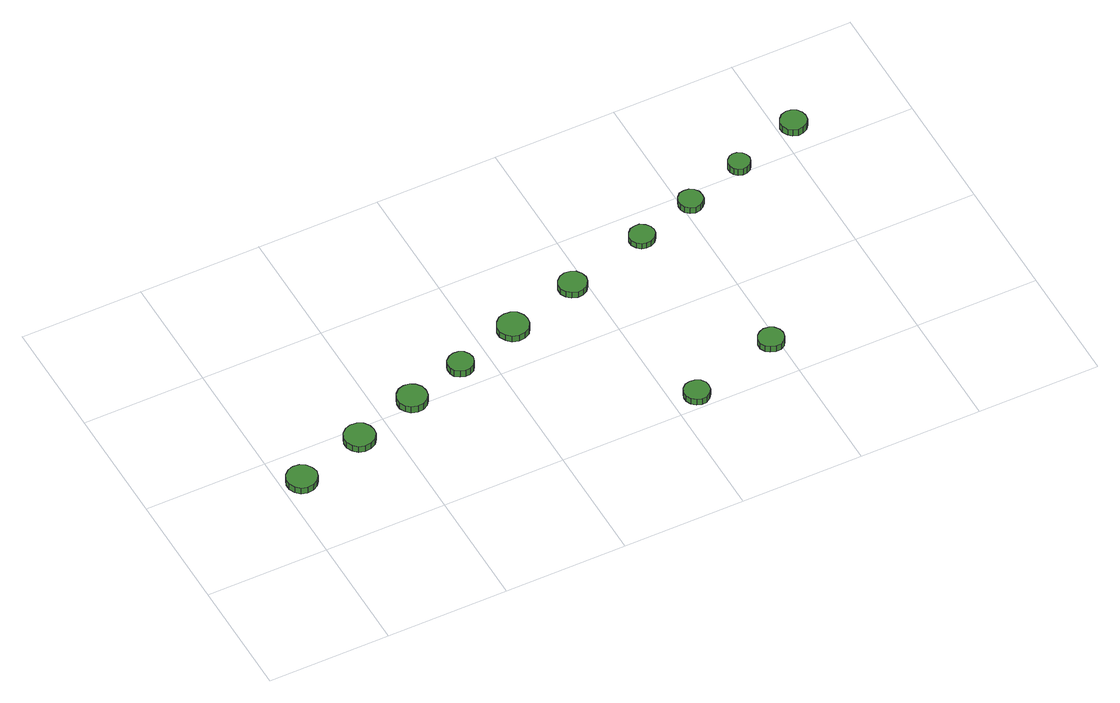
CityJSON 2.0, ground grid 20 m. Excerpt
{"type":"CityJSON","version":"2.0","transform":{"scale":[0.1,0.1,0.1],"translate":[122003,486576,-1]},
"CityObjects":{
"tree1":{"type":"SolitaryVegetationObject","attributes":{"function":"something"},"geometry":[{"type":"MultiSurface","lod":"1","boundaries":[[[0,1,2,3,4,5,6,7,8,9,10,11,12,13,14]],[[15,16,17,18,19,20,21,22,23,24,25,26,27,28,29]],[[0,29,28,1]],[[1,28,27,2]],[[2,27,26,3]],[[3,26,25,4]],[[4,25,24,5]],[[5,24,23,6]],[[6,23,22,7]],[[7,22,21,8]],[[8,21,20,9]],[[9,20,19,10]],[[10,19,18,11]],[[11,18,17,12]],[[12,17,16,13]],[[13,16,15,14]],[[14,15,29,0]]]}]},
"tree2":{"type":"SolitaryVegetationObject","attributes":{"function":"something"},"geometry":[{"type":"MultiSurface","lod":"1","boundaries":[[[30,31,32,33,34,35,36,37,38,39,40,41,42,43,44]],[[45,46,47,48,49,50,51,52,53,54,55,56,57,58,59]],[[30,59,58,31]],[[31,58,57,32]],[[32,57,56,33]],[[33,56,55,34]],[[34,55,54,35]],[[35,54,53,36]],[[36,53,52,37]],[[37,52,51,38]],[[38,51,50,39]],[[39,50,49,40]],[[40,49,48,41]],[[41,48,47,42]],[[42,47,46,43]],[[43,46,45,44]],[[44,45,59,30]]]}]},
"tree3":{"type":"SolitaryVegetationObject","attributes":{"function":"something"},"geometry":[{"type":"MultiSurface","lod":"1","boundaries":[[[60,61,62,63,64,65,66,67,68,69,70,71,72,73,74]],[[75,76,77,78,79,80,81,82,83,84,85,86,87,88,89]],[[60,89,88,61]],[[61,88,87,62]],[[62,87,86,63]],[[63,86,85,64]],[[64,85,84,65]],[[65,84,83,66]],[[66,83,82,67]],[[67,82,81,68]],[[68,81,80,69]],[[69,80,79,70]],[[70,79,78,71]],[[71,78,77,72]],[[72,77,76,73]],[[73,76,75,74]],[[74,75,89,60]]]}]},
"tree4":{"type":"SolitaryVegetationObject","attributes":{"function":"something"},"geometry":[{"type":"MultiSurface","lod":"1","boundaries":[[[90,91,92,93,94,95,96,97,98,99,100,101,102,103,104]],[[105,106,107,108,109,110,111,112,113,114,115,116,117,118,119]],[[90,119,118,91]],[[91,118,117,92]],[[92,117,116,93]],[[93,116,115,94]],[[94,115,114,95]],[[95,114,113,96]],[[96,113,112,97]],[[97,112,111,98]],[[98,111,110,99]],[[99,110,109,100]],[[100,109,108,101]],[[101,108,107,102]],[[102,107,106,103]],[[103,106,105,104]],[[104,105,119,90]]]}]},
"tree5":{"type":"SolitaryVegetationObject","attributes":{"function":"something"},"geometry":[{"type":"MultiSurface","lod":"1","boundaries":[[[120,121,122,123,124,125,126,127,128,129,130,131,132,133,134]],[[135,136,137,138,139,140,141,142,143,144,145,146,147,148,149]],[[120,149,148,121]],[[121,148,147,122]],[[122,147,146,123]],[[123,146,145,124]],[[124,145,144,125]],[[125,144,143,126]],[[126,143,142,127]],[[127,142,141,128]],[[128,141,140,129]],[[129,140,139,130]],[[130,139,138,131]],[[131,138,137,132]],[[132,137,136,133]],[[133,136,135,134]],[[134,135,149,120]]]}]},
"tree6":{"type":"SolitaryVegetationObject","attributes":{"function":"something"},"geometry":[{"type":"MultiSurface","lod":"1","boundaries":[[[150,151,152,153,154,155,156,157,158,159,160,161,162,163,164]],[[165,166,167,168,169,170,171,172,173,174,175,176,177,178,179]],[[150,179,178,151]],[[151,178,177,152]],[[152,177,176,153]],[[153,176,175,154]],[[154,175,174,155]],[[155,174,173,156]],[[156,173,172,157]],[[157,172,171,158]],[[158,171,170,159]],[[159,170,169,160]],[[160,169,168,161]],[[161,168,167,162]],[[162,167,166,163]],[[163,166,165,164]],[[164,165,179,150]]]}]},
"tree7":{"type":"SolitaryVegetationObject","attributes":{"function":"something"},"geometry":[{"type":"MultiSurface","lod":"1","boundaries":[[[180,181,182,183,184,185,186,187,188,189,190,191,192,193,194]],[[195,196,197,198,199,200,201,202,203,204,205,206,207,208,209]],[[180,209,208,181]],[[181,208,207,182]],[[182,207,206,183]],[[183,206,205,184]],[[184,205,204,185]],[[185,204,203,186]],[[186,203,202,187]],[[187,202,201,188]],[[188,201,200,189]],[[189,200,199,190]],[[190,199,198,191]],[[191,198,197,192]],[[192,197,196,193]],[[193,196,195,194]],[[194,195,209,180]]]}]},
"tree8":{"type":"SolitaryVegetationObject","attributes":{"function":"something"},"geometry":[{"type":"MultiSurface","lod":"1","boundaries":[[[210,211,212,213,214,215,216,217,218,219,220,221,222,223,224]],[[225,226,227,228,229,230,231,232,233,234,235,236,237,238,239]],[[210,239,238,211]],[[211,238,237,212]],[[212,237,236,213]],[[213,236,235,214]],[[214,235,234,215]],[[215,234,233,216]],[[216,233,232,217]],[[217,232,231,218]],[[218,231,230,219]],[[219,230,229,220]],[[220,229,228,221]],[[221,228,227,222]],[[222,227,226,223]],[[223,226,225,224]],[[224,225,239,210]]]}]},
"tree9":{"type":"SolitaryVegetationObject","attributes":{"function":"something"},"geometry":[{"type":"MultiSurface","lod":"1","boundaries":[[[240,241,242,243,244,245,246,247,248,249,250,251,252,253,254]],[[255,256,257,258,259,260,261,262,263,264,265,266,267,268,269]],[[240,269,268,241]],[[241,268,267,242]],[[242,267,266,243]],[[243,266,265,244]],[[244,265,264,245]],[[245,264,263,246]],[[246,263,262,247]],[[247,262,261,248]],[[248,261,260,249]],[[249,260,259,250]],[[250,259,258,251]],[[251,258,257,252]],[[252,257,256,253]],[[253,256,255,254]],[[254,255,269,240]]]}]},
"tree10":{"type":"SolitaryVegetationObject","attributes":{"function":"something"},"geometry":[{"type":"MultiSurface","lod":"1","boundaries":[[[270,271,272,273,274,275,276,277,278,279,280,281,282,283,284]],[[285,286,287,288,289,290,291,292,293,294,295,296,297,298,299]],[[270,299,298,271]],[[271,298,297,272]],[[272,297,296,273]],[[273,296,295,274]],[[274,295,294,275]],[[275,294,293,276]],[[276,293,292,277]],[[277,292,291,278]],[[278,291,290,279]],[[279,290,289,280]],[[280,289,288,281]],[[281,288,287,282]],[[282,287,286,283]],[[283,286,285,284]],[[284,285,299,270]]]}]},
"tree11":{"type":"SolitaryVegetationObject","attributes":{"function":"something"},"geometry":[{"type":"MultiSurface","lod":"1","boundaries":[[[300,301,302,303,304,305,306,307,308,309,310,311,312,313,314]],[[315,316,317,318,319,320,321,322,323,324,325,326,327,328,329]],[[300,329,328,301]],[[301,328,327,302]],[[302,327,326,303]],[[303,326,325,304]],[[304,325,324,305]],[[305,324,323,306]],[[306,323,322,307]],[[307,322,321,308]],[[308,321,320,309]],[[309,320,319,310]],[[310,319,318,311]],[[311,318,317,312]],[[312,317,316,313]],[[313,316,315,314]],[[314,315,329,300]]]}]},
"tree12":{"type":"SolitaryVegetationObject","attributes":{"function":"something"},"geometry":[{"type":"MultiSurface","lod":"1","boundaries":[[[330,331,332,333,334,335,336,337,338,339,340,341,342,343,344]],[[345,346,347,348,349,350,351,352,353,354,355,356,357,358,359]],[[330,359,358,331]],[[331,358,357,332]],[[332,357,356,333]],[[333,356,355,334]],[[334,355,354,335]],[[335,354,353,336]],[[336,353,352,337]],[[337,352,351,338]],[[338,351,350,339]],[[339,350,349,340]],[[340,349,348,341]],[[341,348,347,342]],[[342,347,346,343]],[[343,346,345,344]],[[344,345,359,330]]]}]}
},
"vertices":[
[58,141,17],[55,151,17],[49,160,17],[41,165,17],[30,166,17],[21,163,17],[13,156,17],[9,146,17],[9,136,17],[13,127,17],[21,120,17],[30,117,17],[41,118,17],[49,123,17],[55,131,17],[55,131,5],[49,123,5],[41,118,5],[30,117,5],[21,120,5],[13,127,5],[9,136,5],[9,146,5],[13,156,5],[21,163,5],[30,166,5],[41,165,5],[49,160,5],[55,151,5],[58,141,5],
[174,177,17],[172,187,17],[166,196,17],[157,201,17],[146,202,17],[137,199,17],[129,192,17],[125,182,17],[125,172,17],[129,163,17],[137,156,17],[146,153,17],[157,154,17],[166,159,17],[172,167,17],[172,167,5],[166,159,5],[157,154,5],[146,153,5],[137,156,5],[129,163,5],[125,172,5],[125,182,5],[129,192,5],[137,199,5],[146,202,5],[157,201,5],[166,196,5],[172,187,5],[174,177,5],
[280,212,18],[278,222,18],[272,230,18],[264,235,18],[254,236,18],[244,233,18],[237,226,18],[233,217,18],[233,207,18],[237,198,18],[244,191,18],[254,188,18],[264,189,18],[272,194,18],[278,202,18],[278,202,5],[272,194,5],[264,189,5],[254,188,5],[244,191,5],[237,198,5],[233,207,5],[233,217,5],[237,226,5],[244,233,5],[254,236,5],[264,235,5],[272,230,5],[278,222,5],[280,212,5],
[374,240,18],[372,249,18],[367,256,18],[359,260,18],[351,261,18],[343,258,18],[336,252,18],[333,245,18],[333,236,18],[336,228,18],[343,223,18],[351,220,18],[359,221,18],[367,225,18],[372,232,18],[372,232,5],[367,225,5],[359,221,5],[351,220,5],[343,223,5],[336,228,5],[333,236,5],[333,245,5],[336,252,5],[343,258,5],[351,261,5],[359,260,5],[367,256,5],[372,249,5],[374,240,5],
[484,273,17],[482,283,17],[476,292,17],[467,297,17],[456,298,17],[446,295,17],[439,288,17],[434,278,17],[434,268,17],[439,258,17],[446,251,17],[456,248,17],[467,249,17],[476,254,17],[482,263,17],[482,263,5],[476,254,5],[467,249,5],[456,248,5],[446,251,5],[439,258,5],[434,268,5],[434,278,5],[439,288,5],[446,295,5],[456,298,5],[467,297,5],[476,292,5],[482,283,5],[484,273,5],
[660,25,18],[659,33,18],[654,40,18],[646,44,18],[638,45,18],[630,43,18],[623,37,18],[620,29,18],[620,21,18],[623,13,18],[630,7,18],[638,4,18],[646,5,18],[654,10,18],[659,16,18],[659,16,6],[654,10,6],[646,5,6],[638,4,6],[630,7,6],[623,13,6],[620,21,6],[620,29,6],[623,37,6],[630,43,6],[638,45,6],[646,44,6],[654,40,6],[659,33,6],[660,25,6],
[601,309,17],[599,318,17],[593,326,17],[585,330,17],[576,331,17],[567,328,17],[560,322,17],[556,314,17],[556,304,17],[560,296,17],[567,290,17],[576,287,17],[585,288,17],[593,292,17],[599,300,17],[599,300,5],[593,292,5],[585,288,5],[576,287,5],[567,290,5],[560,296,5],[556,304,5],[556,314,5],[560,322,5],[567,328,5],[576,331,5],[585,330,5],[593,326,5],[599,318,5],[601,309,5],
[810,71,17],[808,79,17],[803,86,17],[796,90,17],[787,91,17],[779,88,17],[773,83,17],[769,75,17],[769,66,17],[773,58,17],[779,53,17],[787,50,17],[796,51,17],[803,55,17],[808,62,17],[808,62,5],[803,55,5],[796,51,5],[787,50,5],[779,53,5],[773,58,5],[769,66,5],[769,75,5],[773,83,5],[779,88,5],[787,91,5],[796,90,5],[803,86,5],[808,79,5],[810,71,5],
[737,348,17],[735,356,17],[730,363,17],[722,368,17],[714,368,17],[706,366,17],[700,360,17],[696,352,17],[696,344,17],[700,336,17],[706,330,17],[714,328,17],[722,329,17],[730,333,17],[735,340,17],[735,340,6],[730,333,6],[722,329,6],[714,328,6],[706,330,6],[700,336,6],[696,344,6],[696,352,6],[700,360,6],[706,366,6],[714,368,6],[722,368,6],[730,363,6],[735,356,6],[737,348,6],
[833,377,19],[832,385,19],[827,392,19],[820,396,19],[812,397,19],[804,395,19],[798,389,19],[795,382,19],[795,373,19],[798,366,19],[804,360,19],[812,358,19],[820,359,19],[827,363,19],[832,369,19],[832,369,7],[827,363,7],[820,359,7],[812,358,7],[804,360,7],[798,366,7],[795,373,7],[795,382,7],[798,389,7],[804,395,7],[812,397,7],[820,396,7],[827,392,7],[832,385,7],[833,377,7],
[930,409,23],[928,416,23],[924,422,23],[917,426,23],[910,427,23],[903,424,23],[898,419,23],[895,413,23],[895,405,23],[898,399,23],[903,394,23],[910,392,23],[917,392,23],[924,396,23],[928,402,23],[928,402,10],[924,396,10],[917,392,10],[910,392,10],[903,394,10],[898,399,10],[895,405,10],[895,413,10],[898,419,10],[903,424,10],[910,427,10],[917,426,10],[924,422,10],[928,416,10],[930,409,10],
[1043,443,27],[1041,451,27],[1036,459,27],[1028,463,27],[1020,464,27],[1011,461,27],[1005,455,27],[1001,447,27],[1001,438,27],[1005,430,27],[1011,425,27],[1020,422,27],[1028,423,27],[1036,427,27],[1041,434,27],[1041,434,14],[1036,427,14],[1028,423,14],[1020,422,14],[1011,425,14],[1005,430,14],[1001,438,14],[1001,447,14],[1005,455,14],[1011,461,14],[1020,464,14],[1028,463,14],[1036,459,14],[1041,451,14],[1043,443,14]
]}
